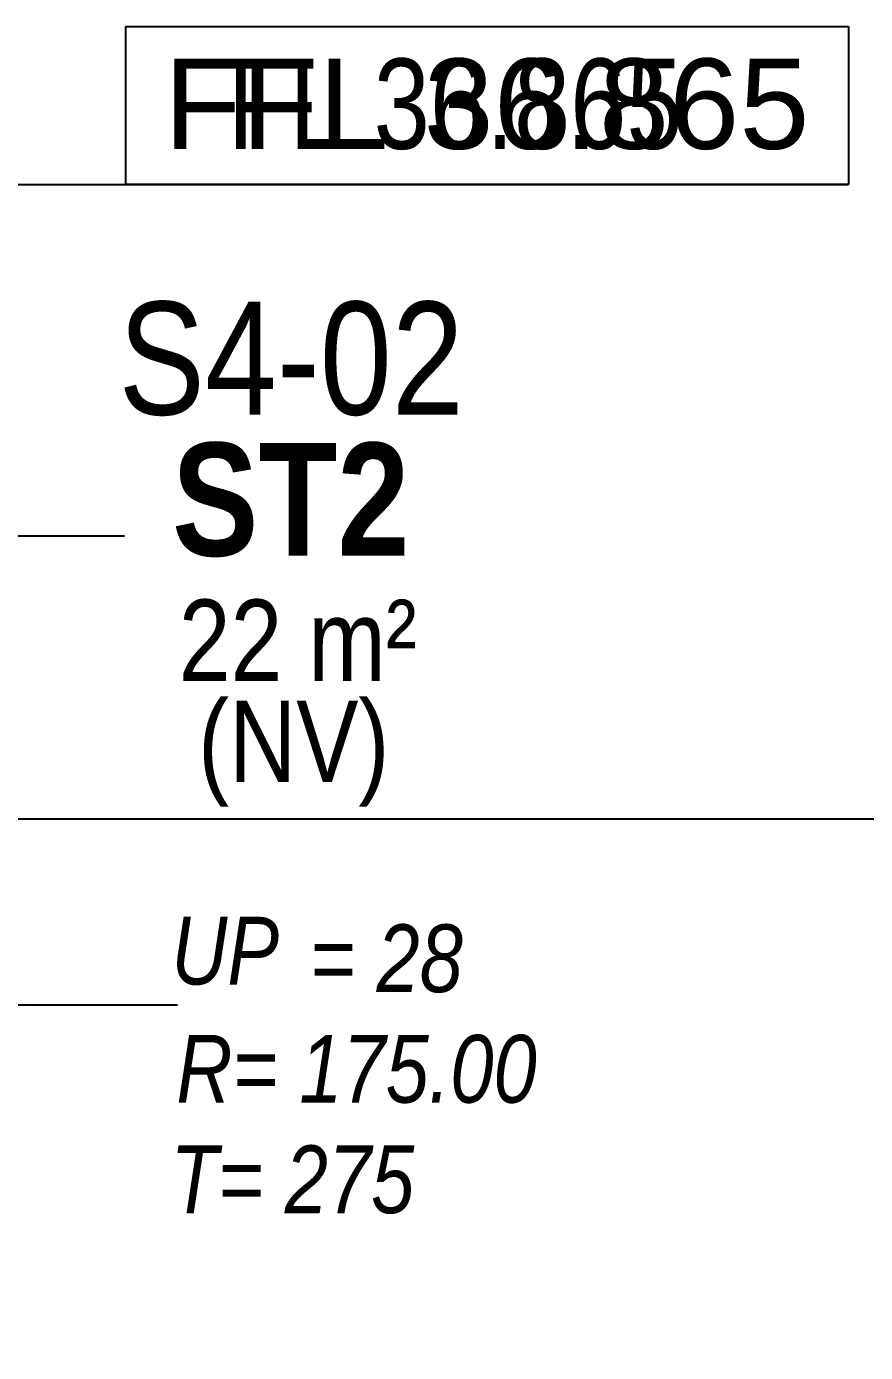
# Model space of a CAD drawing. Header units: millimetres. Extents: x -145636 to 131102, y -135903 to -7470.
# Drawn here: x 71449 to 76093, y -88552 to -81212 of the extents above; entities that cross this region are included whole.
import ezdxf

# ---------------------------------------------------------------- set-up
doc = ezdxf.new("R2010")
doc.units = ezdxf.units.MM
doc.layers.add('M_ARCHI', color=8, linetype='Continuous')
doc.styles.add('Arial Narrow', font='ARIALN.TTF', dxfattribs={"height": 100})
doc.styles.add('Arial Narrow_3', font='ARIALN.TTF', dxfattribs={"height": 2})
doc.styles.add('Arial Narrow_B_4', font='ARIALNB.TTF', dxfattribs={"height": 625})
doc.styles.add('Arial Narrow_I', font='ARIALNI.TTF', dxfattribs={"height": 1.5})
doc.styles.add('Arial Narrow_I_1', font='ARIALNI.TTF', dxfattribs={"height": 375})
doc.styles.add('Arial_1', font='arial.ttf', dxfattribs={"width": 0.8, "height": 125})

# ---------------------------------------------------------------- blocks, each defined once
blk = doc.blocks.new('RF Archi 21.10.2024')
at = {"layer": 'M_ARCHI', "color": 8, "extrusion": (0, 0, -1)}
for p, q in [((-94407.3, -98492.2), (-94407.3, -97617.2)), ((-94407.3, -97617.2), (-90407.3, -97617.2)), ((-94407.3, -98492.2), (-94407.3, -97617.2)), ((-94407.3, -97617.2), (-90407.3, -97617.2)), ((-90407.3, -97617.2), (-90407.3, -98492.2)), ((-90407.3, -97617.2), (-90407.3, -98492.2)), ((-90407.3, -98492.2), (-94407.3, -98492.2)), ((-90407.3, -98492.2), (-94407.3, -98492.2))]:
    blk.add_line(p, q, dxfattribs=at)
at = {"layer": 'M_ARCHI', "color": 8}
for p, q in [((-96619.2, -98492.2), (-94451.3, -98492.2)), ((-96619.2, -98492.2), (-94451.3, -98492.2)), ((-94451.3, -98492.2), (-90407.3, -98492.2)), ((-94451.3, -98492.2), (-90407.3, -98492.2)), ((-97430.2, -100436.3), (-94414.5, -100436.3)), ((-97430.2, -100436.3), (-94414.5, -100436.3)), ((-94956.3, -101507.8), (-94956.3, -101507.8)), ((-94956.3, -101657.8), (-94956.3, -101657.8)), ((-94956.3, -101807.8), (-94956.3, -101807.8)), ((-94956.3, -101957.8), (-94956.3, -101957.8)), ((-119483.2, -102003.5), (-72658, -102003.5)), ((-94956.3, -102107.8), (-94956.3, -102107.8)), ((-94956.3, -102257.8), (-94956.3, -102257.8)), ((-94956.3, -102407.8), (-94956.3, -102407.8)), ((-94956.3, -102557.8), (-94956.3, -102557.8)), ((-94956.3, -102707.8), (-94956.3, -102707.8)), ((-94956.3, -102857.8), (-94956.3, -102857.8)), ((-95902.7, -103032.9), (-94121.5, -103032.9)), ((-95902.7, -103032.9), (-94121.5, -103032.9)), ((-94956.3, -103007.8), (-94956.3, -103007.8)), ((-94956.3, -103157.8), (-94956.3, -103157.8)), ((-94956.3, -103307.8), (-94956.3, -103307.8)), ((-94956.3, -103457.8), (-94956.3, -103457.8)), ((-94956.3, -103607.8), (-94956.3, -103607.8)), ((-94956.3, -103757.8), (-94956.3, -103757.8)), ((-94956.3, -103907.8), (-94956.3, -103907.8)), ((-94956.3, -104057.8), (-94956.3, -104057.8)), ((-94956.3, -104207.8), (-94956.3, -104207.8)), ((-94956.3, -104357.8), (-94956.3, -104357.8)), ((-94956.3, -104507.8), (-94956.3, -104507.8)), ((-94956.3, -104657.8), (-94956.3, -104657.8)), ((-94956.3, -104807.8), (-94956.3, -104807.8)), ((-94956.3, -104957.8), (-94956.3, -104957.8))]:
    blk.add_line(p, q, dxfattribs=at)
at = {"layer": 'M_ARCHI', "color": 8, "linetype": 'Continuous', "style": 'Arial_1', "width": 0.8}
blk.add_text('FFL 36.865', height=500, dxfattribs=at).set_placement((-94183.4, -98294.6))
at = {"layer": 'M_ARCHI', "color": 8}
for s, height, style, p in [('FFL 36.865', 500, 'Arial_1', (-94194.8, -98294.6)), ('S4-02', 625, 'Arial Narrow', (-94446.9, -99765.9)), ('ST2', 625, 'Arial Narrow_B_4', (-94150.5, -100547)), ('22 m²', 450, 'Arial Narrow_3', (-94113.9, -101239.9)), ('(NV)', 450, 'Arial Narrow_3', (-94006.8, -101799.9)), ('      = 28', 375, 'Arial Narrow_I_1', (-94106.3, -102963)), ('R= 175.00', 375, 'Arial Narrow_I_1', (-94127, -103574.9)), ('T= 275', 375, 'Arial Narrow_I_1', (-94159.7, -104186.7))]:
    blk.add_text(s, height=height, dxfattribs=dict(at, style=style)).set_placement(p)
at = {"layer": 'M_ARCHI', "color": 8, "linetype": 'Continuous'}
for s, height, style, p in [('S4-02', 625, 'Arial Narrow', (-94446.9, -99765.9)), ('ST2', 625, 'Arial Narrow_B_4', (-94150.5, -100547)), ('22 m²', 450, 'Arial Narrow_3', (-94113.9, -101239.9)), ('(NV)', 450, 'Arial Narrow_3', (-94006.8, -101799.9)), ('UP', 375, 'Arial Narrow_I', (-94155.1, -102920.8)), ('UP', 375, 'Arial Narrow_I', (-94155.1, -102920.8)), ('      = 28', 375, 'Arial Narrow_I_1', (-94106.3, -102963)), ('R= 175.00', 375, 'Arial Narrow_I_1', (-94127, -103574.9)), ('T= 275', 375, 'Arial Narrow_I_1', (-94159.7, -104186.7))]:
    blk.add_text(s, height=height, dxfattribs=dict(at, style=style)).set_placement(p)

msp = doc.modelspace()

# ---------------------------------------------------------------- block references
at = {"layer": 'M_ARCHI', "color": 8, "linetype": 'Continuous'}
msp.add_blockref('RF Archi 21.10.2024', (166405.7, 16405.4), dxfattribs=at)

doc.saveas('drawing.dxf')
